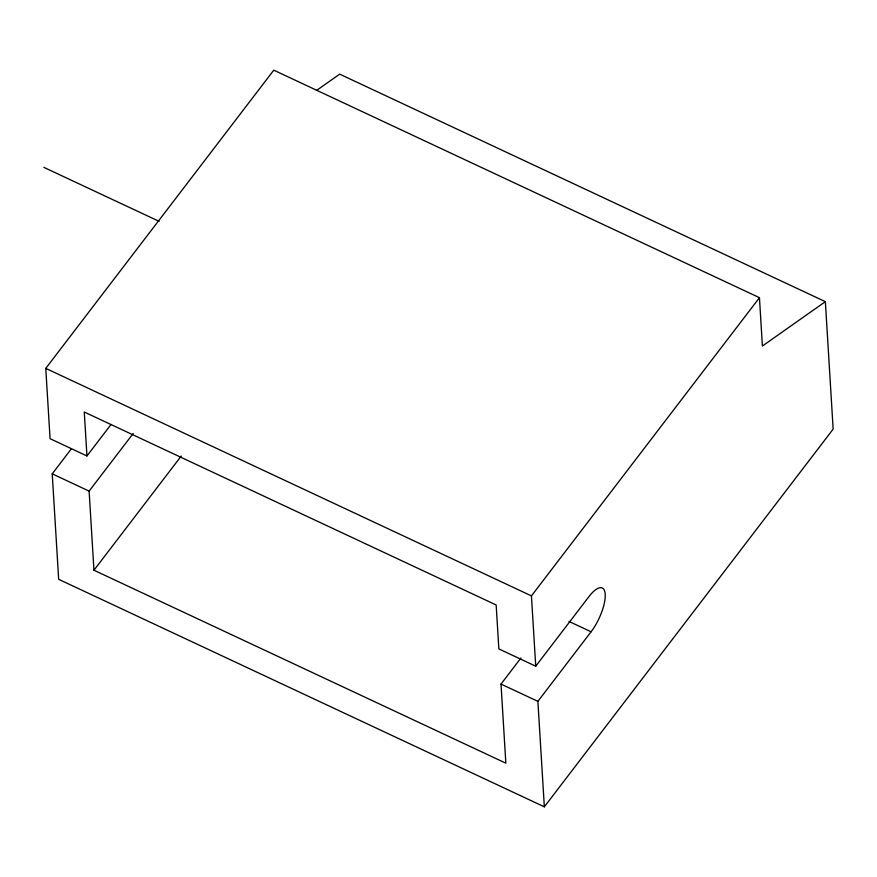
<?xml version="1.0" encoding="UTF-8"?>
<svg xmlns="http://www.w3.org/2000/svg" width="877" height="877" viewBox="0 0 877 877"><rect width="100%" height="100%" fill="white"/><g stroke="black" fill="none" stroke-linecap="round" stroke-linejoin="round"><path stroke-width="1.32" d="M111.072 424.435L86.955 455.963L50.077 438.686L45.768 368.373L273.777 70.171L759.449 297.687L762.398 346.031L825.356 301.666L339.695 74.15L316.498 90.495M825.356 301.666L833.15 429.116L544.343 806.829L58.671 579.313L52.225 473.843L71.344 448.838M520.949 657.991L501.008 684.082L505.843 763.176L93.949 570.225L89.114 491.12L133.172 433.501M93.949 570.225L181.232 456.062M86.955 455.963L84.269 412.015L496.163 604.977L498.849 648.925L535.737 666.202L531.44 595.889L759.449 297.687M535.737 666.202L588.938 596.623A28.93 9.976 -64.9 0 1 605.218 594.321A28.93 9.976 -64.9 0 1 591.087 631.78L537.886 701.359L544.343 806.829M43.85 167.354L159.077 221.333M45.768 368.373L531.44 595.889M568.965 621.409L591.087 631.78M52.225 473.843L89.114 491.12M501.008 684.082L537.886 701.359"/></g></svg>
